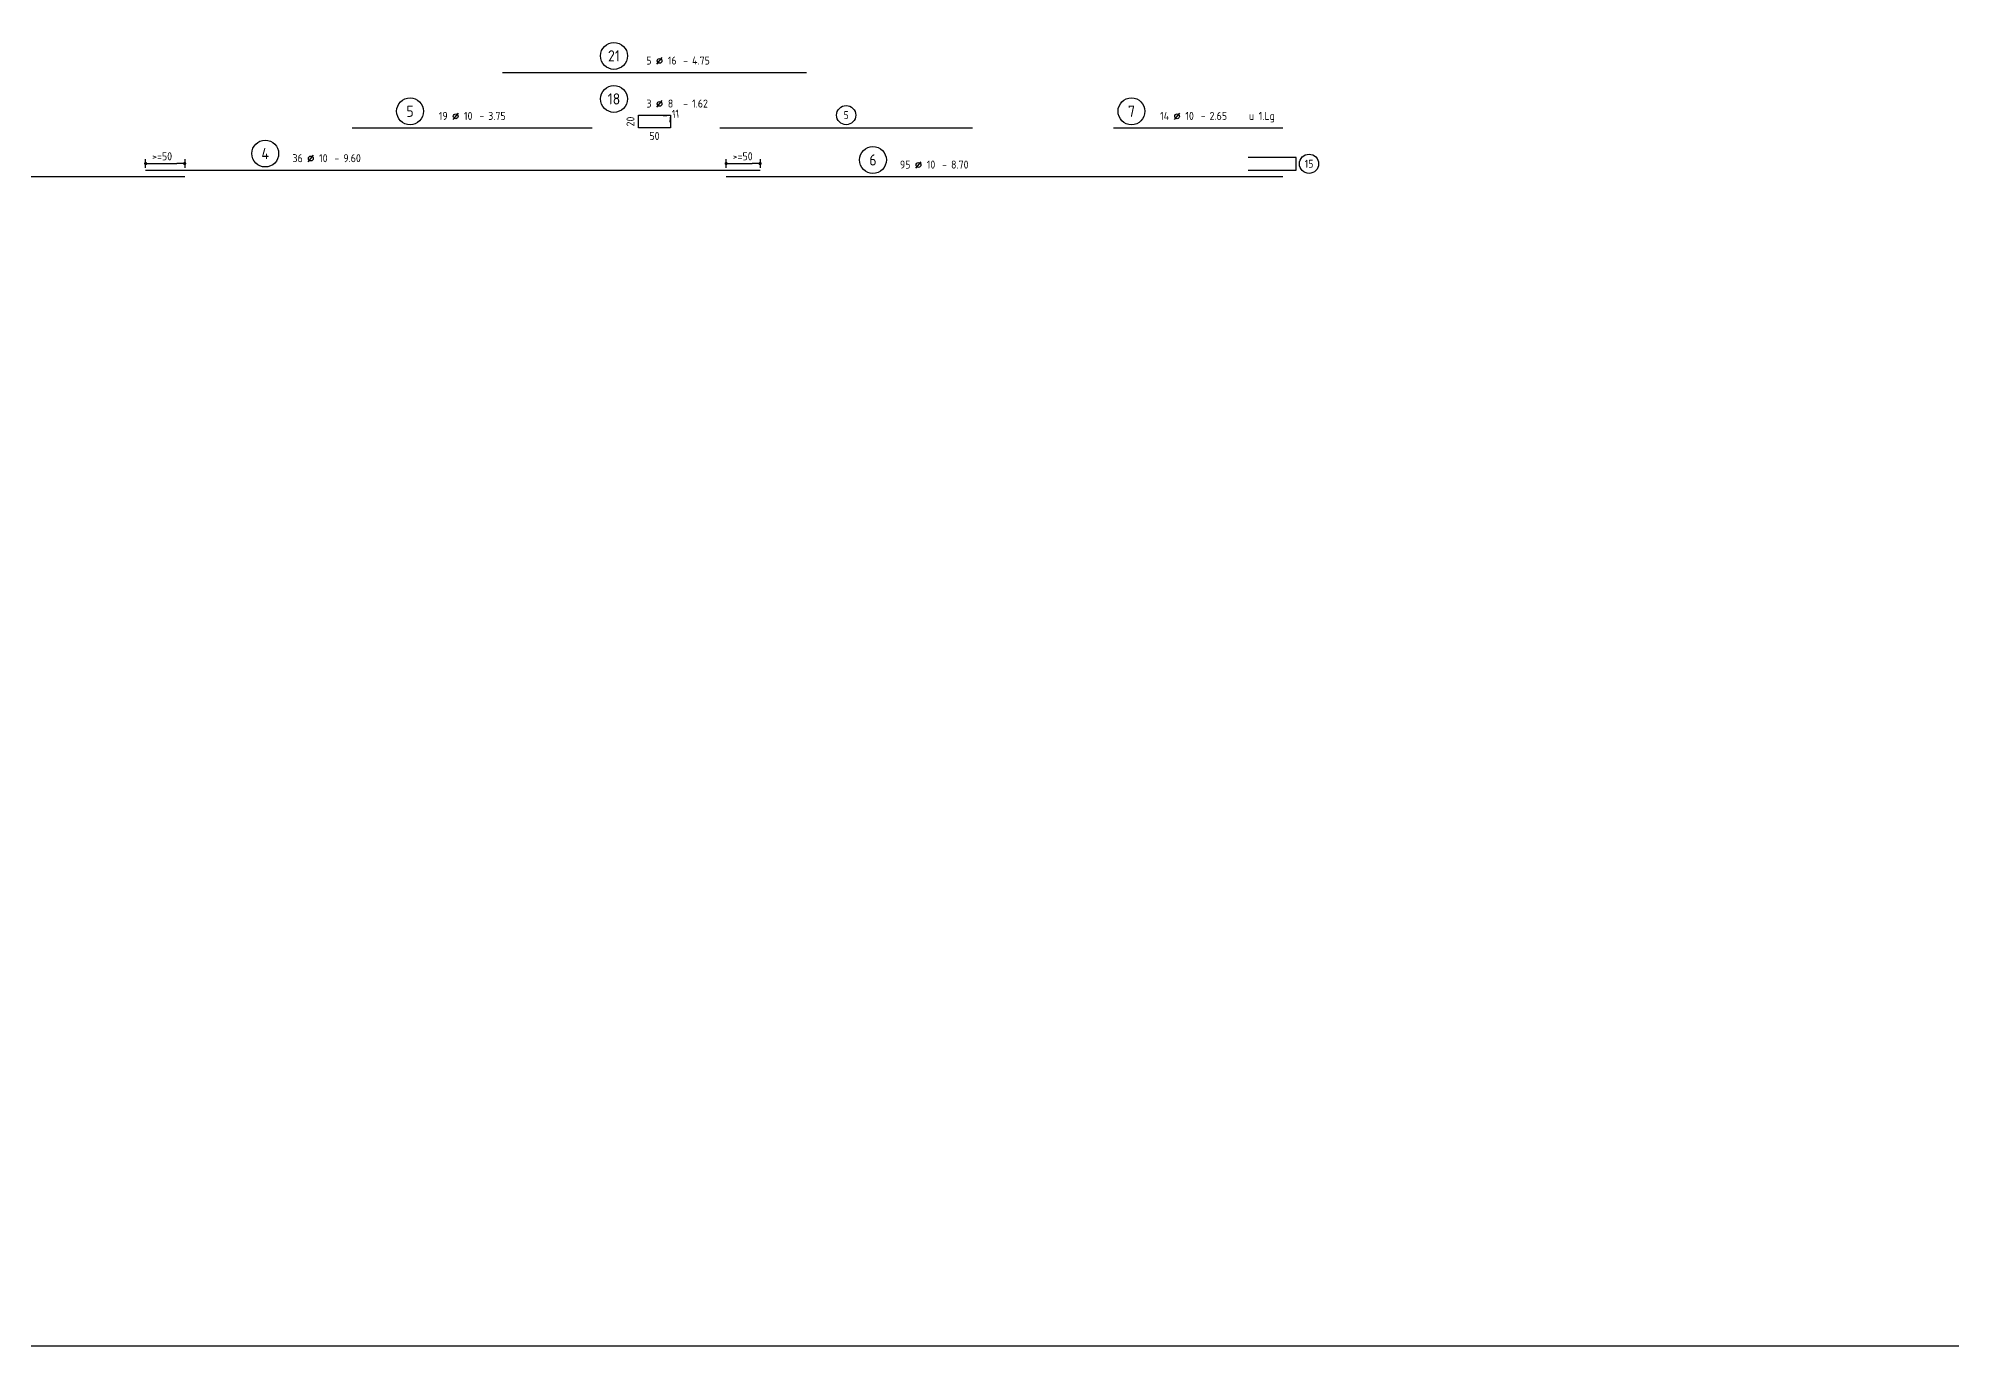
# Model space of a CAD drawing. Extents: x -3 to 123, y 0 to 106.
# Drawn here: x 30.01 to 59.91, y 22.05 to 42.47 of the extents above; entities that cross this region are included whole.
import ezdxf
from ezdxf.enums import TextEntityAlignment as Align

# ---------------------------------------------------------------- set-up
doc = ezdxf.new("R2010")
doc.units = 0
doc.header["$LTSCALE"] = 0.5
doc.header["$MEASUREMENT"] = 0
doc.header["$PDMODE"] = 2
doc.linetypes.add('AUSGEZOGEN', pattern=[1000.01, 1000, 0.01])
doc.layers.get('0').update_dxf_attribs({"linetype": 'CONTINUOUS'})
doc.layers.get('Defpoints').update_dxf_attribs({"linetype": 'CONTINUOUS'})
doc.layers.add('ANSICHTSFENSTER', color=7, linetype='CONTINUOUS', plot=False)
doc.layers.add('RND', color=7, linetype='CONTINUOUS')
doc.styles.add('TXT', font='isocp.shx')
doc.dimstyles.new('DOT_I', dxfattribs={"dimscale": 0.5, "dimtxt": 0.25, "dimasz": 0.25, "dimexe": 0.1, "dimexo": 0.3, "dimgap": 0.1, "dimtad": 1, "dimdec": 3, "dimzin": 3, "dimtxsty": 'TXT', "dimblk": 'DOT', "dimblk1": 'DOT', "dimblk2": 'DOT', "dimsah": 1, "dimcen": 0.1, "dimse1": 1, "dimse2": 1, "dimazin": 0, "dimtfac": 1, "dimtdec": 4, "dimtix": 1, "dimtmove": 2, "dimatfit": 3, "dimldrblk": 'DOT', "dimfxl": 0.7, "dimfxlon": 1, "dimtvp": 1, "dimtolj": 1, "dimtzin": 0, "dimarcsym": 0})

# ---------------------------------------------------------------- blocks, each defined once
blk = doc.blocks.new('RND_AUSZ')
at = {"layer": 'RND', "color": 7, "linetype": 'Continuous'}
blk.add_line((1.341, 0.262), (1.509, 0.466), dxfattribs=at)
at = {"layer": 'RND', "color": 1, "linetype": 'Continuous'}
blk.add_circle((0, 0.52), 0.42, dxfattribs=at)
at = {"layer": 'RND', "color": 7, "linetype": 'Continuous'}
blk.add_circle((1.425, 0.364), 0.075, dxfattribs=at)
at = {"layer": 'RND', "color": 7, "linetype": 'Continuous', "style": 'TXT'}
blk.add_text('-', height=0.25, dxfattribs=at).set_placement((2.163, 0.25))
at = {"layer": 'RND', "color": 1, "linetype": 'Continuous', "style": 'TXT'}
blk.add_attdef('POS', text='', height=0.35, dxfattribs=at).set_placement((0, 0.52), align=Align.MIDDLE)
at = {"layer": 'RND', "color": 7, "linetype": 'Continuous', "style": 'TXT'}
for tag, p in [('WIEOFT', (-0.536, 0.25)), ('STK', (1.174, 0.25))]:
    blk.add_attdef(tag, text='', height=0.25, dxfattribs=at).set_placement(p, align=Align.RIGHT)
for tag, p in [('DS', (1.683, 0.25)), ('LANG', (2.441, 0.25)), ('TEXT', (3.669, 0.25))]:
    blk.add_attdef(tag, p, '', height=0.25, dxfattribs=at)
blk = doc.blocks.new('DOT')
at = {"color": 0, "linetype": 'ByBlock'}
for p, q in [((0, 0), (-1, 0)), ((0, 0.54), (0, -0.54))]:
    blk.add_line(p, q, dxfattribs=at)
at = {"color": 0, "linetype": 'ByBlock', "const_width": 0.2}
blk.add_lwpolyline([(-0.1, 0, 1), (0.1, 0, 1)], format="xyb", close=True, dxfattribs=at)
blk = doc.blocks.new('*D90')
at = {"layer": 'Defpoints', "color": 0, "linetype": 'AUSGEZOGEN', "transparency": 16777216}
for p in [(31.691, 40.412), (32.301, 40.516), (32.301, 40.362)]:
    blk.add_point(p, dxfattribs=at)
at = {"layer": 'RND', "color": 0, "linetype": 'AUSGEZOGEN', "lineweight": -2, "transparency": 16777216}
blk.add_line((31.816, 40.516), (32.176, 40.516), dxfattribs=at)
at = {"layer": 'RND', "color": 0, "linetype": 'AUSGEZOGEN', "lineweight": -2, "transparency": 16777216, "xscale": 0.125, "yscale": 0.125, "zscale": 0.125, "rotation": 180}
blk.add_blockref('DOT', (31.691, 40.516), dxfattribs=at)
at = {"layer": 'RND', "color": 0, "linetype": 'AUSGEZOGEN', "lineweight": -2, "transparency": 16777216, "xscale": 0.125, "yscale": 0.125, "zscale": 0.125}
blk.add_blockref('DOT', (32.301, 40.516), dxfattribs=at)
at = {"layer": 'RND', "color": 0, "linetype": 'AUSGEZOGEN', "transparency": 16777216, "insert": (31.949, 40.629), "char_height": 0.125, "attachment_point": 5, "style": 'TXT'}
blk.add_mtext('\\A1;>=50', dxfattribs=at)
blk = doc.blocks.new('*D93')
at = {"layer": 'Defpoints', "color": 0, "linetype": 'AUSGEZOGEN', "transparency": 16777216}
for p in [(40.761, 40.412), (41.291, 40.516), (41.291, 40.412)]:
    blk.add_point(p, dxfattribs=at)
at = {"layer": 'RND', "color": 0, "linetype": 'AUSGEZOGEN', "lineweight": -2, "transparency": 16777216}
blk.add_line((40.886, 40.516), (41.166, 40.516), dxfattribs=at)
at = {"layer": 'RND', "color": 0, "linetype": 'AUSGEZOGEN', "lineweight": -2, "transparency": 16777216, "xscale": 0.125, "yscale": 0.125, "zscale": 0.125, "rotation": 180}
blk.add_blockref('DOT', (40.761, 40.516), dxfattribs=at)
at = {"layer": 'RND', "color": 0, "linetype": 'AUSGEZOGEN', "lineweight": -2, "transparency": 16777216, "xscale": 0.125, "yscale": 0.125, "zscale": 0.125}
blk.add_blockref('DOT', (41.291, 40.516), dxfattribs=at)
at = {"layer": 'RND', "color": 0, "linetype": 'AUSGEZOGEN', "transparency": 16777216, "insert": (41.019, 40.629), "char_height": 0.125, "attachment_point": 5, "style": 'TXT'}
blk.add_mtext('\\A1;>=50', dxfattribs=at)
blk = doc.blocks.new('RND_HIN')
at = {"layer": 'RND', "color": 7, "linetype": 'Continuous'}
blk.add_circle((0, 0), 0.3, dxfattribs=at)
at = {"layer": 'RND', "color": 7, "linetype": 'Continuous', "style": 'TXT'}
blk.add_attdef('POSI', text='', height=0.25, dxfattribs=at).set_placement((0, 0), align=Align.MIDDLE)

msp = doc.modelspace()

# ---------------------------------------------------------------- linework, layer by layer
at = {"layer": 'ANSICHTSFENSTER', "color": 2, "linetype": 'AUSGEZOGEN'}
msp.add_lwpolyline([(15.629, 22.053), (84.8, 22.053), (84.8, 63.603), (15.629, 63.603)], close=True, dxfattribs=at)
at = {"layer": 'RND', "color": 1, "linetype": 'AUSGEZOGEN'}
for points in [[(37.266, 41.937), (42.016, 41.937)], [(39.781, 41.263), (39.891, 41.272), (39.891, 41.072), (39.391, 41.072), (39.391, 41.272), (39.891, 41.272), (39.881, 41.163)], [(34.916, 41.072), (38.666, 41.072)], [(40.661, 41.072), (44.611, 41.072)], [(46.811, 41.072), (49.461, 41.072)], [(31.691, 40.412), (41.291, 40.412)], [(48.916, 40.412), (49.666, 40.412), (49.666, 40.612), (48.916, 40.612)], [(23.801, 40.312), (32.301, 40.312)], [(40.761, 40.312), (49.461, 40.312)]]:
    msp.add_lwpolyline(points, dxfattribs=at)

# ---------------------------------------------------------------- block references
at = {"layer": 'RND', "color": 7, "linetype": 'AUSGEZOGEN', "xscale": 0.5, "yscale": 0.5, "zscale": 0.5}
for name, p, values in [('RND_AUSZ', (39.008, 41.937), {'POS': '21', 'STK': '5', 'DS': '16', 'LANG': '4.75'}), ('RND_HIN', (42.636, 41.272), {'POSI': '5'}), ('RND_AUSZ', (33.559, 40.412), {'POS': '4', 'STK': '36', 'DS': '10', 'LANG': '9.60'}), ('RND_AUSZ', (43.054, 40.312), {'POS': '6', 'STK': '95', 'DS': '10', 'LANG': '8.70'}), ('RND_HIN', (49.868, 40.512), {'POSI': '15'})]:
    msp.add_blockref(name, p, dxfattribs=at).add_auto_attribs(values)
at = {"layer": 'RND', "color": 40, "linetype": 'AUSGEZOGEN', "xscale": 0.5, "yscale": 0.5, "zscale": 0.5}
msp.add_blockref('RND_AUSZ', (39.008, 41.265), dxfattribs=at).add_auto_attribs({'POS': '18', 'STK': '3', 'DS': '8', 'LANG': '1.62'})
at = {"layer": 'RND', "color": 1, "linetype": 'AUSGEZOGEN', "xscale": 0.5, "yscale": 0.5, "zscale": 0.5}
for p, values in [((35.823, 41.072), {'POS': '5', 'STK': '19', 'DS': '10', 'LANG': '3.75'}), ((47.094, 41.072), {'POS': '7', 'STK': '14', 'DS': '10', 'LANG': '2.65', 'TEXT': 'u 1.Lg'})]:
    msp.add_blockref('RND_AUSZ', p, dxfattribs=at).add_auto_attribs(values)

# ---------------------------------------------------------------- texts
at = {"layer": 'RND', "color": 7, "linetype": 'AUSGEZOGEN', "style": 'TXT'}
for s, rotation, p in [('11', 5, (39.97, 41.292)), ('20', 90, (39.266, 41.172))]:
    msp.add_text(s, height=0.125, rotation=rotation, dxfattribs=at).set_placement(p, align=Align.MIDDLE)
msp.add_text('50', height=0.125, dxfattribs=at).set_placement((39.641, 40.947), align=Align.MIDDLE)

# ---------------------------------------------------------------- dimensions: what is measured, and where the dimension line sits
at = {"layer": 'RND', "color": 7, "linetype": 'AUSGEZOGEN'}
for base, p1, p2, picture, middle in [((32.301, 40.516), (31.691, 40.412), (32.301, 40.362), '*D90', (31.949, 40.629)), ((41.291, 40.516), (40.761, 40.412), (41.291, 40.412), '*D93', (41.019, 40.629))]:
    dim = msp.add_linear_dim(base=base, p1=p1, p2=p2, text='>=50', dimstyle='DOT_I', override={"dimdec": 2}, dxfattribs=at)
    dim.commit()
    dim.dimension.update_dxf_attribs({"geometry": picture, "text_midpoint": middle, "dimtype": 160})

doc.saveas('drawing.dxf')
